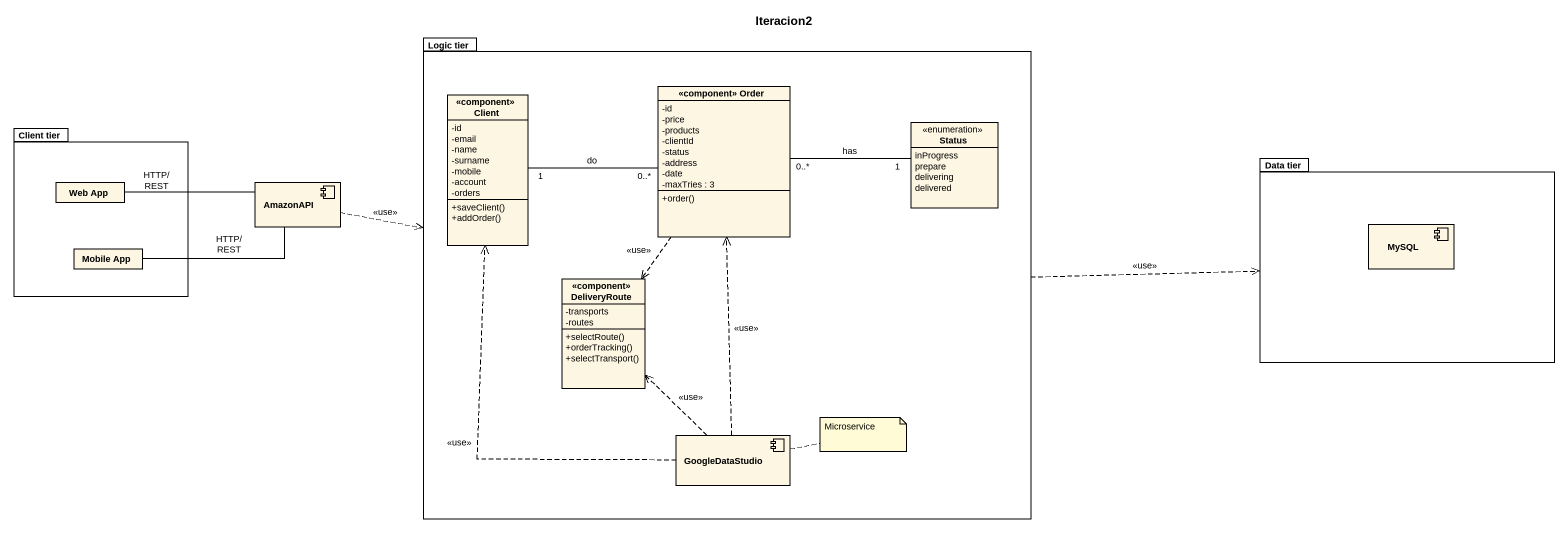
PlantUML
@startuml
title Iteracion2
allowmixing
hide circle
hide empty members
skinparam classAttributeIconSize 0
package "Logic tier" as Logic_tier {
  class "<<component>> Client" as component_Client {
    -id
    -email
    -name
    -surname
    -mobile
    -account
    -orders
    +saveClient()
    +addOrder()
  }
  class "<<component>> Order" as component_Order {
    -id
    -price
    -products
    -clientId
    -status
    -address
    -date
    -maxTries : 3
    +order()
  }
  enum Status {
    inProgress
    prepare
    delivering
    delivered
  }
  class "<<component>> DeliveryRoute" as component_DeliveryRoute {
    -transports
    -routes
    +selectRoute()
    +orderTracking()
    +selectTransport()
  }
  component GoogleDataStudio
}
package "Client tier" as Client_tier {
  class "Web App" as Web_App
  class "Mobile App" as Mobile_App
}
component AmazonAPI
package "Data tier" as Data_tier {
  component MySQL
}
Logic_tier .right.> Data_tier : <<use>>
component_Client "1" -right- "0..*" component_Order : do
component_Order "0..*" -right- "1" Status : has
component_Order ..> component_DeliveryRoute : <<use>>
Web_App -right- AmazonAPI : HTTP/REST
AmazonAPI .right.> Logic_tier : <<use>>
Mobile_App -right- AmazonAPI : HTTP/REST
GoogleDataStudio .up.> component_Client : <<use>>
GoogleDataStudio .up.> component_Order : <<use>>
GoogleDataStudio .up.> component_DeliveryRoute : <<use>>
note right of GoogleDataStudio : Microservice
@enduml
